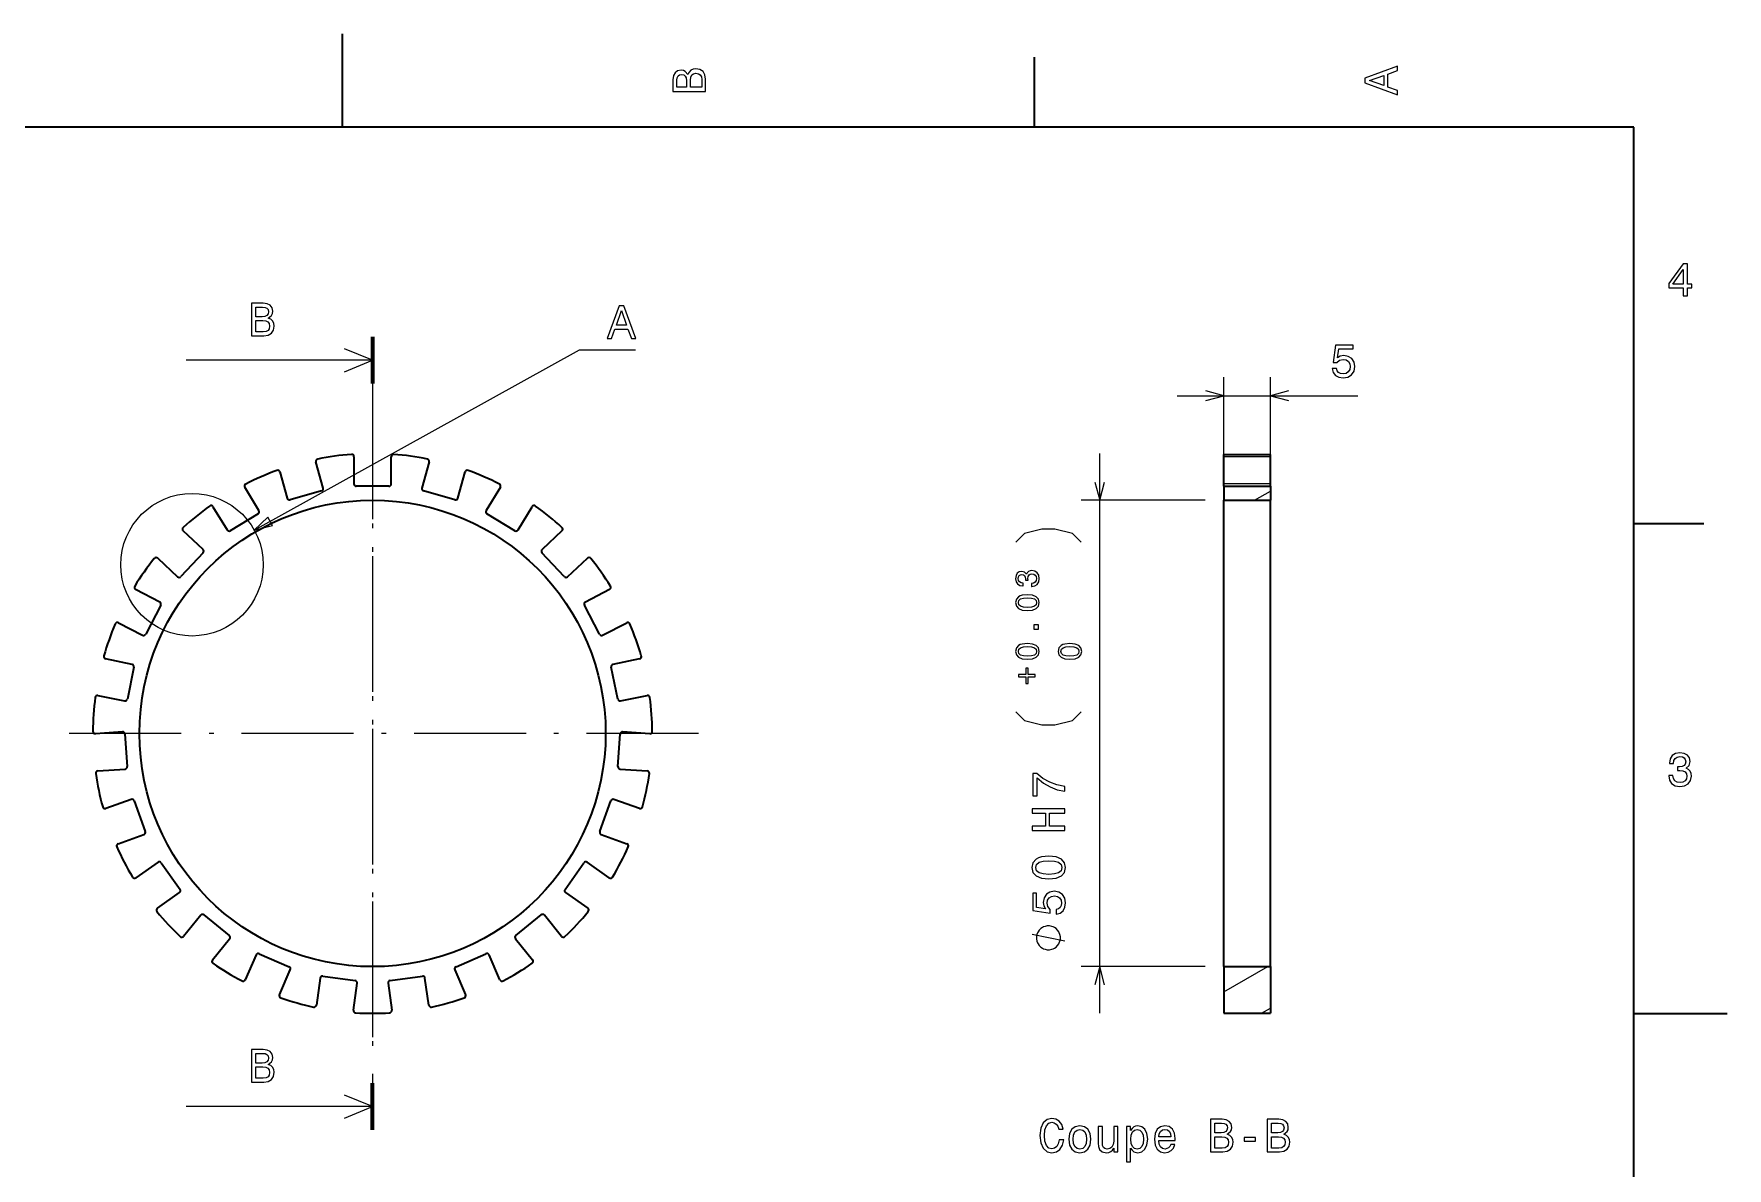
# Model space of a CAD drawing. Extents: x 0 to 297, y 0 to 210.
# Drawn here: x 115.4 to 297, y 88.4 to 210 of the extents above; entities that cross this region are included whole.
import ezdxf

# ---------------------------------------------------------------- set-up
doc = ezdxf.new("R2010")
doc.units = 0
doc.linetypes.add('DASHDOT', pattern=[18.5, 12, -3, 0.5, -3])

msp = doc.modelspace()

# ---------------------------------------------------------------- linework, layer by layer
at = {"color": 7, "lineweight": 35, "ltscale": 0.25}
for p, q in [((148.5, 200), (148.5, 210)), ((287, 105), (297, 105))]:
    msp.add_line(p, q, dxfattribs=at)
at = {"color": 7, "lineweight": 35, "ltscale": 0.1875}
for p, q in [((222.699997, 200), (222.699997, 207.5)), ((287, 157.5), (294.5, 157.5))]:
    msp.add_line(p, q, dxfattribs=at)
at = {"color": 7, "lineweight": 35}
for p, q in [((287, 200), (10, 200)), ((287, 10), (287, 200)), ((243.020645, 135.012009), (243.020645, 160.012009)), ((248.020645, 135.012009), (248.020645, 160.012009)), ((243.020645, 110.012009), (243.020645, 135.012009)), ((248.020645, 110.012009), (248.020645, 135.012009))]:
    msp.add_line(p, q, dxfattribs=at)
at = {"color": 7, "lineweight": 100, "ltscale": 0.125}
for p, q in [((151.710022, 177.512009), (151.710022, 172.512009)), ((151.710022, 92.512009), (151.710022, 97.512009))]:
    msp.add_line(p, q, dxfattribs=at)
at = {"color": 7, "lineweight": 13}
for p, q in [((151.710022, 175.012009), (131.710022, 175.012009)), ((229.69986, 105.012009), (229.69986, 165.012009)), ((151.710022, 95.012009), (131.710022, 95.012009))]:
    msp.add_line(p, q, dxfattribs=at)
at = {"color": 7, "lineweight": 13, "ltscale": 0.242685}
for p, q in [((243.020645, 163.512009), (243.020645, 173.219391)), ((248.020645, 163.512009), (248.020645, 173.219391))]:
    msp.add_line(p, q, dxfattribs=at)
at = {"color": 7, "linetype": 'DASHDOT', "lineweight": 13}
for p, q in [((151.710022, 172.512009), (151.710022, 97.512009)), ((151.710022, 169.971024), (151.710022, 100.052994)), ((186.669037, 135.012009), (116.751007, 135.012009))]:
    msp.add_line(p, q, dxfattribs=at)
at = {"color": 7, "lineweight": 13, "ltscale": 0.48452}
msp.add_line((238.020645, 171.219391), (257.401459, 171.219391), dxfattribs=at)
at = {"color": 7, "lineweight": 35, "ltscale": 0.07287}
for p, q in [((146.418793, 161.309631), (145.632385, 164.116348)), ((149.710022, 164.676804), (149.710022, 161.762009)), ((153.710022, 161.762009), (153.710022, 164.676804)), ((157.787659, 164.116348), (157.001251, 161.309631)), ((243.020645, 161.762009), (243.020645, 164.676804)), ((248.020645, 161.762009), (248.020645, 164.676804)), ((141.780716, 163.037155), (142.567123, 160.230453)), ((160.852921, 160.230453), (161.639328, 163.037155)), ((139.519989, 158.906891), (138.005508, 161.397354)), ((165.414536, 161.397354), (163.900055, 158.906891)), ((134.58783, 159.319016), (136.10231, 156.828552)), ((167.317734, 156.828552), (168.832214, 159.319016)), ((133.525269, 154.731979), (131.395035, 156.721481)), ((172.025009, 156.721481), (169.894775, 154.731979)), ((128.664825, 153.798141), (130.795059, 151.80864)), ((172.624985, 151.80864), (174.755219, 153.798141)), ((128.879227, 149.094513), (126.291222, 150.435516)), ((177.12883, 150.435516), (174.540817, 149.094513)), ((124.450958, 146.883972), (127.038963, 145.542984)), ((176.381088, 145.542984), (178.969086, 146.883972)), ((125.926437, 142.412628), (123.072609, 143.005661)), ((180.347443, 143.005661), (177.493607, 142.412628)), ((122.258781, 139.089325), (125.11261, 138.496292)), ((178.307434, 138.496292), (181.161255, 139.089325)), ((124.885895, 135.181854), (121.977898, 134.982956)), ((181.442139, 134.982956), (178.534149, 135.181854)), ((122.25087, 130.992279), (125.158867, 131.191193)), ((178.261169, 131.191193), (181.169174, 130.992279)), ((125.834785, 127.938499), (123.088287, 126.962395)), ((180.331757, 126.962395), (177.585266, 127.938499)), ((124.427803, 123.193352), (127.174301, 124.169456)), ((176.245743, 124.169456), (178.992233, 123.193352)), ((128.702713, 121.219749), (126.321419, 119.538849)), ((177.098633, 119.538849), (174.717331, 121.219749)), ((128.628143, 116.270966), (131.00943, 117.951874)), ((172.410614, 117.951874), (174.791901, 116.270966)), ((133.276993, 115.523911), (131.4375, 113.262871)), ((171.982544, 113.262871), (170.143051, 115.523911)), ((134.540344, 110.738518), (136.379837, 112.999557)), ((167.040207, 112.999557), (168.8797, 110.738518)), ((139.218369, 111.273407), (138.057114, 108.59993)), ((165.36293, 108.59993), (164.201675, 111.273407)), ((141.725952, 107.006325), (142.887222, 109.679802)), ((160.532822, 109.679802), (161.694092, 107.006325)), ((146.086197, 108.783493), (145.689301, 105.895844)), ((149.652039, 105.351181), (150.048935, 108.238831)), ((153.371109, 108.238831), (153.768005, 105.351181)), ((157.730743, 105.895844), (157.333847, 108.783493))]:
    msp.add_line(p, q, dxfattribs=at)
at = {"color": 7, "lineweight": 35, "ltscale": 0.00625}
for p, q in [((243.020645, 164.676804), (243.020645, 164.926804)), ((248.020645, 164.676804), (248.020645, 164.926804)), ((243.020645, 161.512009), (243.020645, 161.762009)), ((248.020645, 161.512009), (248.020645, 161.762009))]:
    msp.add_line(p, q, dxfattribs=at)
at = {"color": 7, "lineweight": 35, "ltscale": 0.125}
for p, q in [((243.020645, 164.926804), (248.020645, 164.926804)), ((243.020645, 161.512009), (248.020645, 161.512009)), ((243.020645, 160.012009), (248.020645, 160.012009)), ((243.020645, 110.012009), (243.020645, 105.012009)), ((243.020645, 110.012009), (248.020645, 110.012009)), ((243.020645, 110.012009), (248.020645, 110.012009)), ((248.020645, 110.012009), (248.020645, 105.012009)), ((243.020645, 105.012009), (248.020645, 105.012009))]:
    msp.add_line(p, q, dxfattribs=at)
at = {"color": 7, "lineweight": 13, "ltscale": 0.125}
for p, q in [((248.020645, 164.676804), (243.020645, 164.676804)), ((248.020645, 161.762009), (243.020645, 161.762009))]:
    msp.add_line(p, q, dxfattribs=at)
at = {"color": 7, "lineweight": 35, "ltscale": 0.0875}
for p, q in [((146.245514, 161.001465), (142.875305, 160.057175)), ((153.460022, 161.512009), (149.960022, 161.512009)), ((160.544739, 160.057175), (157.17453, 161.001465)), ((139.436279, 158.5634), (136.445816, 156.744843)), ((166.974228, 156.744843), (163.983765, 158.5634)), ((133.537338, 154.378632), (131.148407, 151.820709)), ((172.271637, 151.820709), (169.882706, 154.378632)), ((128.986176, 148.757538), (127.375946, 145.649933)), ((176.044098, 145.649933), (174.433868, 148.757538)), ((126.120346, 142.116989), (125.408249, 138.690201)), ((178.011795, 138.690201), (177.299698, 142.116989)), ((125.152374, 134.949509), (125.39122, 131.457657)), ((178.028824, 131.457657), (178.26767, 134.949509)), ((126.154068, 127.786652), (127.326149, 124.488739)), ((176.093903, 124.488739), (177.265976, 127.786652)), ((129.051132, 121.159676), (131.069504, 118.300285)), ((172.35054, 118.300285), (174.368912, 121.159676)), ((133.628693, 115.560066), (136.343689, 113.351257)), ((167.076355, 113.351257), (169.791351, 115.560066)), ((139.547272, 111.403107), (142.757507, 110.008705)), ((160.662537, 110.008705), (163.872772, 111.403107)), ((146.367905, 108.997124), (149.835312, 108.520538)), ((153.584732, 108.520538), (157.052139, 108.997124))]:
    msp.add_line(p, q, dxfattribs=at)
at = {"color": 7, "lineweight": 13, "ltscale": 0.33302}
for p, q in [((241.020645, 160.012009), (227.69986, 160.012009)), ((241.020645, 110.012009), (227.69986, 110.012009))]:
    msp.add_line(p, q, dxfattribs=at)
at = {"color": 7, "lineweight": 35, "ltscale": 0.0375}
for p, q in [((243.020645, 161.512009), (243.020645, 160.012009)), ((248.020645, 161.512009), (248.020645, 160.012009))]:
    msp.add_line(p, q, dxfattribs=at)
at = {"color": 7, "lineweight": 13, "ltscale": 0.049038}
msp.add_line((246.321915, 160.012009), (248.020645, 160.992767), dxfattribs=at)
at = {"color": 7, "lineweight": 35, "ltscale": 0.003003}
for p, q in [((248.020645, 159.319016), (248.020645, 159.439117)), ((248.020645, 156.70845), (248.020645, 156.828552))]:
    msp.add_line(p, q, dxfattribs=at)
at = {"color": 7, "lineweight": 35, "ltscale": 0.062262}
msp.add_line((248.020645, 156.828552), (248.020645, 159.319016), dxfattribs=at)
at = {"color": 7, "lineweight": 35, "ltscale": 0.001682}
for p, q in [((248.020645, 153.798141), (248.020645, 153.865433)), ((248.020645, 151.741348), (248.020645, 151.80864))]:
    msp.add_line(p, q, dxfattribs=at)
at = {"color": 7, "lineweight": 35, "ltscale": 0.049738}
msp.add_line((248.020645, 151.80864), (248.020645, 153.798141), dxfattribs=at)
at = {"color": 7, "lineweight": 35, "ltscale": 0.033525}
msp.add_line((248.020645, 145.542984), (248.020645, 146.883972), dxfattribs=at)
at = {"color": 7, "lineweight": 35, "ltscale": 0.000701}
msp.add_line((248.020645, 145.514954), (248.020645, 145.542984), dxfattribs=at)
at = {"color": 7, "lineweight": 35, "ltscale": 0.001144}
msp.add_line((248.020645, 121.219749), (248.020645, 121.265511), dxfattribs=at)
at = {"color": 7, "lineweight": 35, "ltscale": 0.042023}
msp.add_line((248.020645, 119.538849), (248.020645, 121.219749), dxfattribs=at)
at = {"color": 7, "lineweight": 35, "ltscale": 0.002306}
for p, q in [((248.020645, 115.523911), (248.020645, 115.616135)), ((248.020645, 113.170639), (248.020645, 113.262871))]:
    msp.add_line(p, q, dxfattribs=at)
at = {"color": 7, "lineweight": 35, "ltscale": 0.056526}
msp.add_line((248.020645, 113.262871), (248.020645, 115.523911), dxfattribs=at)
at = {"color": 7, "lineweight": 35, "ltscale": 0.00376}
msp.add_line((248.020645, 111.273407), (248.020645, 111.423813), dxfattribs=at)
at = {"color": 7, "lineweight": 35, "ltscale": 0.031535}
msp.add_line((248.020645, 110.012016), (248.020645, 111.273407), dxfattribs=at)
at = {"color": 7, "lineweight": 13, "ltscale": 0.135641}
msp.add_line((243.020645, 107.299194), (247.719376, 110.012009), dxfattribs=at)
at = {"color": 7, "lineweight": 13, "ltscale": 0.027757}
msp.add_line((247.059128, 105.012009), (248.020645, 105.567146), dxfattribs=at)
at = {"color": 7, "lineweight": 13}
for points in [[(185.542007, 205.630417), (185.249496, 205.983429), (185.052811, 206.074219), (184.81073, 206.104477), (184.432495, 206.03891), (184.160156, 205.842224), (183.993729, 205.524506), (183.933212, 205.080704), (183.933212, 203.835022), (187.433212, 203.835022), (187.433212, 205.151306), (187.36261, 205.620331), (187.155838, 205.968307), (186.828018, 206.185165), (186.384216, 206.260818), (186.08667, 206.215424), (185.839554, 206.094391), (185.65799, 205.897705)], [(185.385666, 204.984879), (185.385666, 204.298996), (184.351807, 204.298996), (184.351807, 205.025223), (184.382065, 205.297562), (184.472839, 205.489197), (184.629181, 205.605194), (184.86116, 205.645538), (185.093155, 205.600143), (185.254532, 205.479111), (185.355408, 205.272339)], [(187.014618, 205.095825), (187.014618, 204.298996), (185.809296, 204.298996), (185.809296, 205.050446), (185.844589, 205.368164), (185.9505, 205.595108), (186.132065, 205.731277), (186.394302, 205.776657), (186.671692, 205.731277), (186.863327, 205.605194), (186.979324, 205.393372)], [(261.633209, 203.466858), (261.633209, 203.930847), (260.604401, 204.298996), (260.604401, 205.695969), (261.633209, 206.064133), (261.633209, 206.538193), (258.128174, 205.257217), (258.128174, 204.742798)], [(260.17572, 204.460388), (258.632477, 205), (260.17572, 205.539627)], [(292.277374, 181.916794), (292.731262, 181.916794), (292.731262, 182.784225), (293.23056, 182.784225), (293.23056, 183.187683), (292.731262, 183.187683), (292.731262, 185.341141), (292.272339, 185.341141), (290.739197, 183.228027), (290.739197, 182.784225), (292.277374, 182.784225)], [(291.162842, 183.187683), (292.277374, 184.756134), (292.277374, 183.187683)], [(140.525238, 179.528214), (140.87825, 179.820724), (140.96904, 180.01741), (140.999298, 180.259491), (140.933731, 180.637726), (140.737045, 180.910065), (140.419327, 181.076492), (139.975525, 181.137009), (138.729843, 181.137009), (138.729843, 177.637009), (140.046127, 177.637009), (140.515137, 177.707611), (140.863129, 177.914383), (141.079987, 178.242203), (141.15564, 178.686005), (141.110245, 178.983551), (140.989212, 179.230667), (140.792526, 179.412231)], [(139.8797, 179.684555), (139.193817, 179.684555), (139.193817, 180.718414), (139.920044, 180.718414), (140.192383, 180.688156), (140.384018, 180.597382), (140.500015, 180.44104), (140.540359, 180.209061), (140.494965, 179.977066), (140.373932, 179.815689), (140.16716, 179.714813)], [(176.873993, 177.336136), (177.337982, 177.336136), (177.706131, 178.36496), (179.103104, 178.36496), (179.471268, 177.336136), (179.945328, 177.336136), (178.664352, 180.841187), (178.149933, 180.841187)], [(177.867523, 178.793625), (178.407135, 180.336853), (178.946762, 178.793625)], [(139.990646, 178.055603), (139.193817, 178.055603), (139.193817, 179.260925), (139.945267, 179.260925), (140.262985, 179.225632), (140.489929, 179.11972), (140.626099, 178.938156), (140.671478, 178.675919), (140.626099, 178.398529), (140.500015, 178.206894), (140.288193, 178.090897)], [(254.632736, 174.132202), (254.743683, 173.718658), (254.990814, 173.395905), (255.353912, 173.194168), (255.817902, 173.11853), (256.327271, 173.209305), (256.725677, 173.456421), (256.977844, 173.849792), (257.073669, 174.354111), (256.987915, 174.823135), (256.74585, 175.191284), (256.367615, 175.428314), (255.878418, 175.514053), (255.500168, 175.453537), (255.207672, 175.287109), (255.348877, 176.230194), (256.882019, 176.230194), (256.882019, 176.643738), (255.010986, 176.643738), (254.733597, 174.787827), (255.137054, 174.787827), (255.429565, 175.024872), (255.802765, 175.110596), (256.125519, 175.055115), (256.37265, 174.893738), (256.528992, 174.646622), (256.584473, 174.328888), (256.528992, 174.011169), (256.367615, 173.764053), (256.120483, 173.607712), (255.802765, 173.552246), (255.535477, 173.58754), (255.328705, 173.703537), (255.177399, 173.885101), (255.101761, 174.132202)], [(140.464325, 158.196701), (139.026077, 156.806946), (140.966522, 157.291382)], [(222.380264, 150.763947), (222.404968, 150.763947), (222.743881, 150.820419), (222.998062, 150.986343), (223.160446, 151.247589), (223.220459, 151.593552), (223.160446, 151.960693), (223.005127, 152.236053), (222.757996, 152.412567), (222.440277, 152.47612), (222.231995, 152.447876), (222.062546, 152.370209), (221.931915, 152.243118), (221.836609, 152.073669), (221.645966, 152.303131), (221.342361, 152.384323), (221.067001, 152.331375), (220.858719, 152.179581), (220.728104, 151.932465), (220.682205, 151.593552), (220.738693, 151.275833), (220.894028, 151.032242), (221.141144, 150.873383), (221.469452, 150.820419), (221.494171, 150.820419), (221.494171, 151.134613), (221.268234, 151.162857), (221.105835, 151.254639), (221.006989, 151.402924), (220.971695, 151.611206), (220.999939, 151.794769), (221.074066, 151.928925), (221.194092, 152.010117), (221.356491, 152.041901), (221.529465, 152.010117), (221.645966, 151.9254), (221.716583, 151.77713), (221.737762, 151.575897), (221.734222, 151.438217), (222.013123, 151.438217), (222.006058, 151.611206), (222.037827, 151.833603), (222.122559, 151.999527), (222.260239, 152.098373), (222.440277, 152.133682), (222.645035, 152.094849), (222.796829, 151.992462), (222.892151, 151.830078), (222.92392, 151.614731), (222.888626, 151.392334), (222.782715, 151.229935), (222.613266, 151.127563), (222.380264, 151.08873)], [(221.953094, 148.187561), (222.507355, 148.240509), (222.90274, 148.406433), (223.142792, 148.671204), (223.220459, 149.038345), (223.142792, 149.401962), (222.90274, 149.666733), (222.507355, 149.829132), (221.953094, 149.885605), (221.402374, 149.829132), (221.183502, 149.762054), (221.003464, 149.666733), (220.763397, 149.401962), (220.682205, 149.038345), (220.763397, 148.671204), (221.006989, 148.406433), (221.402374, 148.240509)], [(221.953094, 148.526459), (221.52594, 148.554703), (221.218811, 148.64296), (221.038757, 148.801819), (220.97522, 149.038345), (221.038757, 149.271347), (221.218811, 149.430206), (221.52594, 149.518463), (221.953094, 149.546707), (222.383789, 149.518463), (222.690933, 149.430206), (222.870972, 149.271347), (222.930984, 149.038345), (222.870972, 148.801819), (222.690933, 148.64296), (222.383789, 148.554703)], [(223.149857, 146.17955), (223.149857, 146.666718), (222.623856, 146.666718), (222.623856, 146.17955)], [(221.953094, 142.957123), (222.507355, 143.010086), (222.90274, 143.175995), (223.142792, 143.440765), (223.220459, 143.807922), (223.142792, 144.171539), (222.90274, 144.43631), (222.507355, 144.598694), (221.953094, 144.655182), (221.402374, 144.598694), (221.183502, 144.531616), (221.003464, 144.43631), (220.763397, 144.171539), (220.682205, 143.807922), (220.763397, 143.440765), (221.006989, 143.175995), (221.402374, 143.010086)], [(221.953094, 143.296036), (221.52594, 143.32428), (221.218811, 143.412521), (221.038757, 143.571396), (220.97522, 143.807922), (221.038757, 144.040909), (221.218811, 144.199783), (221.52594, 144.288025), (221.953094, 144.316269), (222.383789, 144.288025), (222.690933, 144.199783), (222.870972, 144.040909), (222.930984, 143.807922), (222.870972, 143.571396), (222.690933, 143.412521), (222.383789, 143.32428)], [(226.503098, 142.957123), (227.057358, 143.010086), (227.452744, 143.175995), (227.692795, 143.440765), (227.770462, 143.807922), (227.692795, 144.171539), (227.452744, 144.43631), (227.057358, 144.598694), (226.503098, 144.655182), (225.952377, 144.598694), (225.733505, 144.531616), (225.553467, 144.43631), (225.3134, 144.171539), (225.232208, 143.807922), (225.3134, 143.440765), (225.556992, 143.175995), (225.952377, 143.010086)], [(226.503098, 143.296036), (226.075943, 143.32428), (225.768814, 143.412537), (225.58876, 143.571396), (225.525223, 143.807922), (225.58876, 144.040909), (225.768814, 144.199783), (226.075943, 144.28804), (226.503098, 144.316269), (226.933792, 144.28804), (227.240921, 144.199783), (227.420975, 144.040909), (227.480988, 143.807922), (227.420975, 143.571396), (227.240921, 143.412537), (226.933792, 143.32428)], [(221.003464, 141.069138), (221.769531, 141.069138), (221.769531, 140.370148), (222.013123, 140.370148), (222.013123, 141.069138), (222.779175, 141.069138), (222.779175, 141.316254), (222.013123, 141.316254), (222.013123, 142.011719), (221.769531, 142.011719), (221.769531, 141.316254), (221.003464, 141.316254)], [(290.729126, 130.51622), (290.729126, 130.480911), (290.809814, 129.996765), (291.046844, 129.633652), (291.420044, 129.401657), (291.914276, 129.315933), (292.438782, 129.401657), (292.832153, 129.623566), (293.08429, 129.976593), (293.175079, 130.430481), (293.134735, 130.728027), (293.023773, 130.970108), (292.842224, 131.156708), (292.600159, 131.292877), (292.927948, 131.565216), (293.043945, 131.998932), (292.968292, 132.392303), (292.751434, 132.68985), (292.398407, 132.87645), (291.914276, 132.942017), (291.460388, 132.861313), (291.112396, 132.63942), (290.885468, 132.286392), (290.809814, 131.817368), (290.809814, 131.782074), (291.258636, 131.782074), (291.299011, 132.104828), (291.430115, 132.336823), (291.641937, 132.478027), (291.939484, 132.528473), (292.201721, 132.488113), (292.393372, 132.382217), (292.509369, 132.210739), (292.554749, 131.97876), (292.509369, 131.731628), (292.388336, 131.565216), (292.176514, 131.46434), (291.889069, 131.434082), (291.692383, 131.439133), (291.692383, 131.04071), (291.939484, 131.050797), (292.257202, 131.005417), (292.494232, 130.884369), (292.635468, 130.687683), (292.685883, 130.430481), (292.630402, 130.13797), (292.484161, 129.921112), (292.252167, 129.784943), (291.944519, 129.739563), (291.626801, 129.789993), (291.394806, 129.941284), (291.248566, 130.183365), (291.193085, 130.51622)], [(225.94986, 128.811066), (225.94986, 129.320435), (225.117722, 129.486862), (224.341064, 129.779373), (223.619888, 130.192917), (222.944092, 130.732544), (222.525513, 130.732544), (222.525513, 128.33197), (222.984436, 128.33197), (222.984436, 130.248398), (223.665283, 129.693634), (224.376373, 129.275055), (225.132858, 128.982544)], [(225.94986, 124.606033), (225.94986, 125.07505), (224.305771, 125.07505), (224.305771, 126.477066), (225.94986, 126.477066), (225.94986, 126.94104), (222.44986, 126.94104), (222.44986, 126.477066), (223.87709, 126.477066), (223.87709, 125.07505), (222.44986, 125.07505), (222.44986, 124.606033)], [(224.240204, 119.424622), (225.031998, 119.500267), (225.596832, 119.737297), (225.939774, 120.11554), (226.05072, 120.640038), (225.939774, 121.159485), (225.596832, 121.537727), (225.031998, 121.769722), (224.240204, 121.85041), (223.453461, 121.769722), (223.140778, 121.673897), (222.883575, 121.537727), (222.540634, 121.159485), (222.424637, 120.640038), (222.540634, 120.11554), (222.888626, 119.737297), (223.453461, 119.500267)], [(224.240204, 119.908768), (223.629974, 119.949112), (223.191208, 120.075195), (222.934006, 120.302139), (222.843231, 120.640038), (222.934006, 120.972885), (223.191208, 121.199837), (223.629974, 121.325912), (224.240204, 121.366257), (224.855484, 121.325912), (225.294235, 121.199837), (225.551453, 120.972885), (225.637177, 120.640038), (225.551453, 120.302139), (225.294235, 120.075195), (224.855484, 119.949112)], [(225.037033, 115.65329), (225.450577, 115.764244), (225.773346, 116.01136), (225.975082, 116.374474), (226.05072, 116.838455), (225.959946, 117.347816), (225.71283, 117.746231), (225.319458, 117.998398), (224.81514, 118.094215), (224.346115, 118.008484), (223.977951, 117.766403), (223.740921, 117.388161), (223.655197, 116.898972), (223.715714, 116.520729), (223.882141, 116.228218), (222.939056, 116.369431), (222.939056, 117.902573), (222.525513, 117.902573), (222.525513, 116.031532), (224.381409, 115.754158), (224.381409, 116.157616), (224.144379, 116.450119), (224.058655, 116.823318), (224.11412, 117.146088), (224.275513, 117.393204), (224.522629, 117.549545), (224.840347, 117.605026), (225.158081, 117.549545), (225.405197, 117.388161), (225.561523, 117.141045), (225.617004, 116.823318), (225.581696, 116.55603), (225.465714, 116.349258), (225.284149, 116.19796), (225.037033, 116.122314)], [(224.19986, 114.386002), (224.083191, 114.386002), (223.849854, 114.327667), (223.674866, 114.269333), (223.558197, 114.210999), (223.383194, 114.094337), (223.208191, 113.919334), (223.091522, 113.744339), (223.033188, 113.62767), (222.974854, 113.452667), (222.916534, 113.219337), (222.916534, 113.102669), (222.916534, 112.986), (222.974854, 112.75267), (223.033188, 112.577667), (223.091522, 112.460999), (223.208191, 112.286003), (223.383194, 112.111), (223.558197, 111.994339), (223.674866, 111.936005), (223.849854, 111.87767), (224.083191, 111.819336), (224.19986, 111.819336), (224.316528, 111.819336), (224.549866, 111.87767), (224.724854, 111.936005), (224.841522, 111.994339), (225.016525, 112.111), (225.191528, 112.286003), (225.308197, 112.460999), (225.366531, 112.577667), (225.424866, 112.75267), (225.483185, 112.986), (225.483185, 113.102669), (225.483185, 113.219337), (225.424866, 113.452667), (225.366531, 113.62767), (225.308197, 113.744339), (225.191528, 113.919334), (225.016525, 114.094337), (224.841522, 114.210999), (224.724854, 114.269333), (224.549866, 114.327667), (224.316528, 114.386002)], [(140.525238, 99.528221), (140.87825, 99.820724), (140.96904, 100.01741), (140.999298, 100.259491), (140.933731, 100.637726), (140.737045, 100.910065), (140.419327, 101.076492), (139.975525, 101.137009), (138.729843, 101.137009), (138.729843, 97.637009), (140.046127, 97.637009), (140.515137, 97.707611), (140.863129, 97.914383), (141.079987, 98.242195), (141.15564, 98.685997), (141.110245, 98.983551), (140.989212, 99.230667), (140.792526, 99.412224)], [(139.8797, 99.684563), (139.193817, 99.684563), (139.193817, 100.718422), (139.920044, 100.718422), (140.192383, 100.688164), (140.384018, 100.597382), (140.500015, 100.44104), (140.540359, 100.209053), (140.494965, 99.977066), (140.373932, 99.815681), (140.16716, 99.714821)], [(139.990646, 98.055595), (139.193817, 98.055595), (139.193817, 99.260925), (139.945267, 99.260925), (140.262985, 99.225624), (140.489929, 99.11972), (140.626099, 98.938164), (140.671478, 98.675911), (140.626099, 98.398537), (140.500015, 98.206894), (140.288193, 98.090897)], [(225.355652, 91.456535), (225.254791, 91.032906), (225.088364, 90.730309), (224.856384, 90.543709), (224.584045, 90.483192), (224.256241, 90.573967), (223.999039, 90.846306), (223.82756, 91.290108), (223.772079, 91.90538), (223.82756, 92.51561), (223.993988, 92.964455), (224.25119, 93.236794), (224.584045, 93.332611), (224.826126, 93.282181), (225.032898, 93.140968), (225.194275, 92.914024), (225.305222, 92.601349), (225.784332, 92.601349), (225.633041, 93.080452), (225.370789, 93.443565), (225.012726, 93.670509), (224.584045, 93.751205), (224.049469, 93.625122), (223.640961, 93.272095), (223.378708, 92.692123), (223.287933, 91.90538), (223.378708, 91.118637), (223.640961, 90.538666), (224.049469, 90.180595), (224.584045, 90.059563), (225.05307, 90.15538), (225.431305, 90.422668), (225.698593, 90.861435), (225.839813, 91.456535)], [(226.399612, 91.506966), (226.480301, 90.891693), (226.71228, 90.437798), (227.080444, 90.15538), (227.574677, 90.059563), (228.063873, 90.15538), (228.432022, 90.432755), (228.664017, 90.88665), (228.749756, 91.506966), (228.664017, 92.122238), (228.432022, 92.581169), (228.063873, 92.858551), (227.574677, 92.959412), (227.080444, 92.858551), (226.71228, 92.576126), (226.480301, 92.122238)], [(231.654648, 92.863594), (231.210846, 92.863594), (231.210846, 91.300194), (231.160416, 90.93708), (231.01416, 90.674835), (230.787216, 90.513451), (230.48967, 90.46302), (230.25264, 90.503365), (230.101334, 90.624397), (230.015594, 90.831169), (229.995422, 91.12368), (229.995422, 92.863594), (229.55162, 92.863594), (229.55162, 91.083336), (229.566757, 90.725266), (229.662582, 90.427711), (229.955078, 90.15538), (230.424103, 90.059563), (230.67627, 90.094864), (230.893127, 90.185638), (231.079727, 90.34198), (231.231018, 90.568924), (231.231018, 90.15538), (231.654648, 90.15538)], [(233.021362, 92.445007), (233.021362, 92.863594), (232.57756, 92.863594), (232.57756, 89.106392), (233.021362, 89.106392), (233.021362, 90.568924), (233.177704, 90.331894), (233.354218, 90.175552), (233.798019, 90.059563), (234.221649, 90.15538), (234.554504, 90.442841), (234.771362, 90.896736), (234.852051, 91.512009), (234.771362, 92.122238), (234.554504, 92.576126), (234.221649, 92.858551), (233.798019, 92.959412), (233.555954, 92.929153), (233.349182, 92.833336), (233.172668, 92.671951)], [(236.02713, 91.380882), (237.802353, 91.380882), (237.807388, 91.587654), (237.7267, 92.167625), (237.504791, 92.601349), (237.151764, 92.863594), (236.682755, 92.959412), (236.223816, 92.858551), (235.870789, 92.576126), (235.643845, 92.117195), (235.563156, 91.512009), (235.638794, 90.891693), (235.865753, 90.437798), (236.21373, 90.15538), (236.667618, 90.059563), (237.060989, 90.125122), (237.383759, 90.296593), (237.620789, 90.568924), (237.756958, 90.932037), (237.318192, 90.932037), (237.227417, 90.730309), (237.096298, 90.57901), (236.723099, 90.457977), (236.435638, 90.513451), (236.218765, 90.689964), (236.07756, 90.977425), (236.02713, 91.365753)], [(243.385193, 92.046593), (243.73822, 92.339096), (243.82901, 92.535782), (243.859268, 92.777863), (243.793701, 93.156097), (243.597015, 93.428436), (243.279297, 93.594864), (242.83548, 93.65538), (241.589813, 93.65538), (241.589813, 90.15538), (242.906097, 90.15538), (243.375107, 90.225983), (243.723099, 90.432755), (243.939957, 90.760567), (244.015594, 91.204369), (243.970215, 91.501923), (243.849182, 91.749039), (243.652496, 91.930595)], [(242.73967, 92.202934), (242.053787, 92.202934), (242.053787, 93.236794), (242.780014, 93.236794), (243.052338, 93.206535), (243.243988, 93.115753), (243.359985, 92.959412), (243.40033, 92.727425), (243.354935, 92.495438), (243.233902, 92.334053), (243.02713, 92.233192)], [(249.457245, 92.046593), (249.810272, 92.339096), (249.901047, 92.535782), (249.931305, 92.777863), (249.865753, 93.156097), (249.669067, 93.428436), (249.351334, 93.594864), (248.907532, 93.65538), (247.66185, 93.65538), (247.66185, 90.15538), (248.978134, 90.15538), (249.447159, 90.225983), (249.795135, 90.432755), (250.011993, 90.760567), (250.087646, 91.204369), (250.042267, 91.501923), (249.921219, 91.749039), (249.724533, 91.930595)], [(248.811707, 92.202934), (248.125839, 92.202934), (248.125839, 93.236794), (248.852051, 93.236794), (249.12439, 93.206535), (249.31604, 93.115753), (249.432037, 92.959412), (249.472382, 92.727425), (249.426987, 92.495438), (249.305954, 92.334053), (249.099182, 92.233192)], [(226.8535, 91.512009), (226.89888, 91.965897), (227.0401, 92.293709), (227.267044, 92.495438), (227.574677, 92.56604), (227.877274, 92.495438), (228.104218, 92.298752), (228.245422, 91.965897), (228.295868, 91.512009), (228.245422, 91.053078), (228.104218, 90.720222), (227.877274, 90.518494), (227.574677, 90.452934), (227.267044, 90.518494), (227.0401, 90.720222), (226.89888, 91.053078)], [(233.722382, 90.457977), (233.42482, 90.523537), (233.207962, 90.725266), (233.071793, 91.053078), (233.026413, 91.512009), (233.071793, 91.965897), (233.207962, 92.293709), (233.42482, 92.490395), (233.722382, 92.560997), (233.994705, 92.490395), (234.211563, 92.288666), (234.347733, 91.960854), (234.398163, 91.512009), (234.347733, 91.058121), (234.211563, 90.725266), (233.994705, 90.523537)], [(236.02713, 91.754082), (236.082611, 92.102066), (236.218765, 92.359268), (236.425537, 92.51561), (236.697876, 92.571083), (236.965164, 92.51561), (237.171936, 92.359268), (237.298019, 92.102066), (237.343414, 91.754082)], [(242.850616, 90.573967), (242.053787, 90.573967), (242.053787, 91.779297), (242.805222, 91.779297), (243.122955, 91.743996), (243.349899, 91.638092), (243.486069, 91.456535), (243.531448, 91.194283), (243.486069, 90.916908), (243.359985, 90.725266), (243.148163, 90.609268)], [(245.180588, 91.31028), (246.401047, 91.31028), (246.401047, 91.708694), (245.180588, 91.708694)], [(248.922668, 90.573967), (248.125839, 90.573967), (248.125839, 91.779297), (248.877274, 91.779297), (249.194992, 91.743996), (249.421936, 91.638092), (249.558105, 91.456535), (249.6035, 91.194283), (249.558105, 90.916908), (249.432037, 90.725266), (249.220215, 90.609268)]]:
    msp.add_lwpolyline(points, close=True, dxfattribs=at)
for points in [[(148.710022, 173.769363), (151.710022, 175.012009), (148.710022, 176.254654)], [(139.026077, 156.806946), (173.88913, 176.145935), (179.925156, 176.145935)], [(241.088791, 170.701752), (243.020645, 171.219391), (241.088791, 171.73703)], [(249.952499, 171.73703), (248.020645, 171.219391), (249.952499, 170.701752)], [(229.18222, 161.943863), (229.69986, 160.012009), (230.217499, 161.943863)], [(227.69986, 155.516174), (226.766525, 156.449509), (224.899857, 156.916168), (223.499863, 156.916168), (221.633194, 156.449509), (220.69986, 155.516174)], [(220.69986, 137.330093), (221.633194, 136.396759), (223.499863, 135.930099), (224.899857, 135.930099), (226.766525, 136.396759), (227.69986, 137.330093)], [(225.94986, 112.75267), (222.44986, 113.452667)], [(230.217499, 108.080154), (229.69986, 110.012009), (229.18222, 108.080154)], [(148.710022, 93.769363), (151.710022, 95.012009), (148.710022, 96.254654)]]:
    msp.add_lwpolyline(points, dxfattribs=at)
msp.add_circle((132.342865, 153.09967), 7.642598, dxfattribs=at)
at = {"color": 7, "lineweight": 35}
msp.add_circle((151.710022, 135.012009), 25, dxfattribs=at)
for centre, radius, start, end in [((145.873123, 164.183792), 0.25, 101.314737, 195.652179), ((151.710022, 135.012009), 30, 94.337439, 101.314737), ((149.460022, 164.676804), 0.25, 360, 94.337439), ((153.960022, 164.676804), 0.25, 85.662566, 180.000005), ((151.710022, 135.012009), 30, 78.685261, 85.662566), ((157.546921, 164.183792), 0.25, 344.347826, 78.685261), ((138.219116, 161.527252), 0.25, 116.966908, 211.30435), ((151.710022, 135.012009), 30, 109.98961, 116.966908), ((141.539993, 162.969711), 0.25, 15.652174, 109.98961), ((149.960022, 161.762009), 0.25, 180.000005, 269.999997), ((153.460022, 161.762009), 0.25, 269.999997, 360), ((161.880051, 162.969711), 0.25, 70.010388, 164.347821), ((151.710022, 135.012009), 30, 63.033091, 70.010388), ((165.200928, 161.527252), 0.25, 328.695652, 63.033091), ((142.807846, 160.297897), 0.25, 195.652179, 285.652175), ((146.17807, 161.242188), 0.25, 285.652175, 15.652174), ((157.241974, 161.242188), 0.25, 164.347821, 254.347827), ((160.612198, 160.297897), 0.25, 254.347827, 344.347826), ((151.710022, 135.012009), 30, 125.641781, 132.619092), ((134.374222, 159.189117), 0.25, 31.304348, 125.641781), ((139.306381, 158.777008), 0.25, 301.304346, 31.304348), ((164.113663, 158.777008), 0.25, 148.69565, 238.695649), ((169.045822, 159.189117), 0.25, 54.358214, 148.69565), ((151.710022, 135.012009), 30, 47.380913, 54.358214), ((131.565674, 156.90419), 0.25, 132.619092, 226.956521), ((136.315918, 156.95845), 0.25, 211.30435, 301.304346), ((167.104126, 156.95845), 0.25, 238.695649, 328.695652), ((171.85437, 156.90419), 0.25, 313.043477, 47.380913), ((133.35463, 154.549271), 0.25, 316.95652, 46.956523), ((170.065414, 154.549271), 0.25, 133.043479, 223.043478), ((151.710022, 135.012009), 30, 141.293951, 148.271263), ((128.494171, 153.615433), 0.25, 46.956523, 141.293951), ((174.925873, 153.615433), 0.25, 38.706043, 133.043479), ((151.710022, 135.012009), 30, 31.728739, 38.706043), ((126.406235, 150.657486), 0.25, 148.271263, 242.608692), ((130.965698, 151.991348), 0.25, 226.956521, 316.95652), ((172.454346, 151.991348), 0.25, 223.043478, 313.043477), ((177.013809, 150.657486), 0.25, 297.391303, 31.728739), ((128.764206, 148.872543), 0.25, 332.608696, 62.608697), ((174.655838, 148.872543), 0.25, 117.391308, 207.391308), ((151.710022, 135.012009), 30, 156.946136, 163.923434), ((124.335945, 146.662003), 0.25, 62.608697, 156.946136), ((127.153976, 145.764954), 0.25, 242.608692, 332.608696), ((176.266068, 145.764954), 0.25, 207.391308, 297.391303), ((179.084106, 146.662003), 0.25, 23.053869, 117.391308), ((151.710022, 135.012009), 30, 16.076566, 23.053869), ((123.123474, 143.250427), 0.25, 163.923434, 258.260869), ((125.875572, 142.167847), 0.25, 348.260869, 78.260868), ((177.544479, 142.167847), 0.25, 101.739131, 191.739137), ((180.29657, 143.250427), 0.25, 281.739132, 16.076566), ((151.710022, 135.012009), 30, 172.598307, 179.575604), ((122.207916, 138.844543), 0.25, 78.260868, 172.598307), ((125.163475, 138.741058), 0.25, 258.260869, 348.260869), ((178.256561, 138.741058), 0.25, 191.739137, 281.739132), ((181.212128, 138.844543), 0.25, 7.401694, 101.739131), ((151.710022, 135.012009), 30, 0.424392, 7.401694), ((121.960838, 135.232361), 0.25, 179.575604, 273.913047), ((124.902954, 134.932449), 0.25, 3.913044, 93.913045), ((178.51709, 134.932449), 0.25, 86.086953, 176.086962), ((181.459198, 135.232361), 0.25, 266.086955, 0.424392), ((122.267929, 130.742859), 0.25, 93.913045, 188.250481), ((125.141808, 131.440598), 0.25, 273.913047, 3.913044), ((178.278229, 131.440598), 0.25, 176.086962, 266.086955), ((181.152115, 130.742859), 0.25, 351.74952, 86.086953), ((151.710022, 135.012009), 30, 188.250481, 195.227779), ((151.710022, 135.012009), 30, 344.772218, 351.74952), ((125.918503, 127.702934), 0.25, 19.565217, 109.565216), ((177.501541, 127.702934), 0.25, 70.434782, 160.434778), ((123.004562, 127.19796), 0.25, 195.227779, 289.565218), ((180.415482, 127.19796), 0.25, 250.434784, 344.772218), ((127.090584, 124.405022), 0.25, 289.565218, 19.565217), ((176.329468, 124.405022), 0.25, 160.434778, 250.434784), ((124.51152, 122.957787), 0.25, 109.565216, 203.902652), ((151.710022, 135.012009), 30, 203.902652, 210.87995), ((151.710022, 135.012009), 30, 329.120045, 336.097347), ((178.908524, 122.957787), 0.25, 336.097347, 70.434782), ((128.846893, 121.015511), 0.25, 35.217391, 125.217394), ((174.573151, 121.015511), 0.25, 54.782608, 144.782607), ((126.177246, 119.743088), 0.25, 210.87995, 305.217392), ((130.865265, 118.156113), 0.25, 305.217392, 35.217391), ((172.554779, 118.156113), 0.25, 144.782607, 234.782606), ((177.242798, 119.743088), 0.25, 234.782606, 329.120045), ((128.772308, 116.066727), 0.25, 125.217394, 219.554823), ((174.647736, 116.066727), 0.25, 320.445172, 54.782608), ((151.710022, 135.012009), 30, 219.554823, 226.532134), ((133.470917, 115.366135), 0.25, 50.869565, 140.869564), ((169.949127, 115.366135), 0.25, 39.130434, 129.130436), ((151.710022, 135.012009), 30, 313.467868, 320.445172), ((131.243576, 113.420639), 0.25, 226.532134, 320.869566), ((136.185913, 113.157326), 0.25, 320.869566, 50.869565), ((167.234131, 113.157326), 0.25, 129.130436, 219.130436), ((172.176468, 113.420639), 0.25, 219.130436, 313.467868), ((139.447678, 111.173813), 0.25, 66.521739, 156.521735), ((163.972366, 111.173813), 0.25, 23.478261, 113.478259), ((134.734283, 110.58075), 0.25, 140.869564, 235.207007), ((151.710022, 135.012009), 30, 235.207007, 242.184305), ((142.657913, 109.779404), 0.25, 336.521739, 66.521739), ((146.333862, 108.749451), 0.25, 82.17391, 172.17392), ((157.086182, 108.749451), 0.25, 7.826087, 97.826088), ((160.762131, 109.779404), 0.25, 113.478259, 203.478265), ((151.710022, 135.012009), 30, 297.815697, 304.792998), ((168.68576, 110.58075), 0.25, 304.792998, 39.130434), ((137.827805, 108.699524), 0.25, 242.184305, 336.521739), ((149.80127, 108.272865), 0.25, 352.173913, 82.17391), ((153.618774, 108.272865), 0.25, 97.826088, 187.82608), ((165.592239, 108.699524), 0.25, 203.478265, 297.815697), ((141.955261, 106.906723), 0.25, 156.521735, 250.859178), ((151.710022, 135.012009), 30, 250.859178, 257.836476), ((145.44162, 105.929886), 0.25, 257.836476, 352.173913), ((149.899704, 105.317139), 0.25, 172.17392, 266.511349), ((153.52034, 105.317139), 0.25, 273.488653, 7.826087), ((157.978424, 105.929886), 0.25, 187.82608, 282.163526), ((151.710022, 135.012009), 30, 282.163526, 289.140824), ((161.464783, 106.906723), 0.25, 289.140824, 23.478261), ((151.710022, 135.012009), 30, 266.511349, 273.488653)]:
    msp.add_arc(centre, radius, start, end, dxfattribs=at)

doc.saveas('drawing.dxf')
